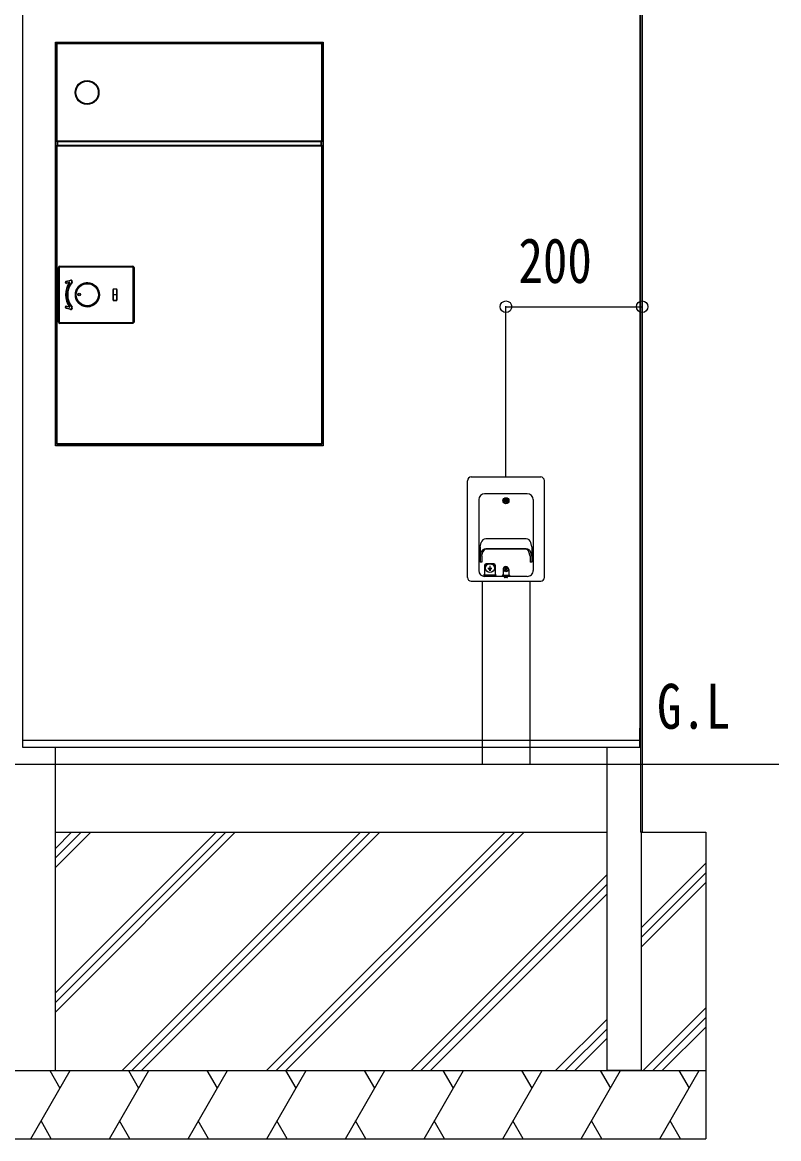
# Model space of a CAD drawing. Units: millimetres, scale not verified. Extents: x -8410 to 8410, y -5940 to 5940.
# Drawn here: x -2773 to -1663, y 482 to 2121 of the extents above; entities that cross this region are included whole.
import ezdxf
from ezdxf.enums import TextEntityAlignment as Align

# ---------------------------------------------------------------- set-up
doc = ezdxf.new("R2010")
doc.units = ezdxf.units.MM
doc.header["$LTSCALE"] = 30
for name, color, linetype in [('0-1_USER1', 3, 'Continuous'), ('0-3_YKK_13', 4, 'Continuous'), ('0-4_YKK_A1', 4, 'Continuous'), ('0-5_YKK_D', 6, 'Continuous')]:
    doc.layers.add(name, color=color, linetype=linetype)
doc.styles.add('ＭＳ ゴシック', font='')
doc.styles.get('ＭＳ ゴシック').set_extended_font_data('MS Gothic')

msp = doc.modelspace()

# ---------------------------------------------------------------- linework, layer by layer
at = {"layer": '0-3_YKK_13'}
for p, q in [((-2772.96, 1063), (-2772.96, 2500)), ((-1866.96, 2500), (-1866.96, 1063)), ((-2724.96, 1499), (-2724.96, 2092)), ((-2724.96, 2092), (-2331.96, 2092)), ((-2723.46, 2089.7), (-2723.46, 2090.5)), ((-2723.46, 2090.5), (-2722.96, 2090.5)), ((-2723.46, 2089.5), (-2723.46, 2089.7)), ((-2722.96, 2089.7), (-2723.46, 2089.7)), ((-2723.46, 2089.5), (-2723.46, 1946.5)), ((-2722.66, 2089.5), (-2723.46, 2089.5)), ((-2722.96, 2090.5), (-2722.66, 2090.5)), ((-2722.96, 2090.5), (-2722.96, 2089.7)), ((-2722.96, 2089.7), (-2722.66, 2089.7)), ((-2722.66, 2090.5), (-2334.26, 2090.5)), ((-2722.66, 2089.7), (-2722.66, 2090.5)), ((-2722.66, 2089.7), (-2722.66, 2089.5)), ((-2722.66, 2089.7), (-2334.26, 2089.7)), ((-2722.66, 2089.5), (-2722.66, 1946.5)), ((-2334.26, 2089.7), (-2334.26, 2090.5)), ((-2333.96, 2090.5), (-2334.26, 2090.5)), ((-2334.26, 2089.7), (-2334.26, 2089.5)), ((-2333.96, 2089.7), (-2334.26, 2089.7)), ((-2333.46, 2089.5), (-2334.26, 2089.5)), ((-2334.26, 2089.5), (-2334.26, 1946.5)), ((-2333.96, 2090.5), (-2333.46, 2090.5)), ((-2333.96, 2089.7), (-2333.96, 2090.5)), ((-2333.46, 2089.7), (-2333.46, 2089.5)), ((-2722.96, 1945.5), (-2723.46, 1945.5)), ((-2723.46, 1939.7), (-2723.46, 1940.5)), ((-2723.46, 1940.5), (-2722.96, 1940.5)), ((-2722.96, 1939.7), (-2723.46, 1939.7)), ((-2723.46, 1939.5), (-2723.46, 1502.5)), ((-2722.66, 1939.5), (-2723.46, 1939.5)), ((-2722.96, 1946.3), (-2722.66, 1946.3)), ((-2722.96, 1946.3), (-2722.96, 1945.5)), ((-2722.96, 1945.5), (-2722.66, 1945.5)), ((-2722.96, 1940.5), (-2722.66, 1940.5)), ((-2722.96, 1940.5), (-2722.96, 1939.7)), ((-2722.96, 1939.7), (-2722.66, 1939.7)), ((-2722.66, 1946.3), (-2722.66, 1945.5)), ((-2334.26, 1946.3), (-2722.66, 1946.3)), ((-2722.66, 1945.5), (-2722.66, 1940.5)), ((-2334.26, 1945.5), (-2722.66, 1945.5)), ((-2722.66, 1940.5), (-2334.26, 1940.5)), ((-2722.66, 1939.7), (-2722.66, 1940.5)), ((-2722.66, 1939.7), (-2722.66, 1939.5)), ((-2722.66, 1939.7), (-2334.26, 1939.7)), ((-2722.66, 1939.5), (-2722.66, 1502.5)), ((-2721.86, 1945.5), (-2721.86, 1940.5)), ((-2721.76, 1940.5), (-2721.76, 1945.5)), ((-2335.16, 1945.5), (-2335.16, 1940.5)), ((-2335.06, 1945.5), (-2335.06, 1940.5)), ((-2334.26, 1946.3), (-2334.26, 1946.5)), ((-2334.26, 1946.3), (-2334.26, 1945.5)), ((-2333.96, 1946.3), (-2334.26, 1946.3)), ((-2334.26, 1945.5), (-2334.26, 1940.5)), ((-2333.96, 1945.5), (-2334.26, 1945.5)), ((-2334.26, 1939.7), (-2334.26, 1940.5)), ((-2333.96, 1940.5), (-2334.26, 1940.5)), ((-2334.26, 1939.7), (-2334.26, 1939.5)), ((-2333.96, 1939.7), (-2334.26, 1939.7)), ((-2333.46, 1939.5), (-2334.26, 1939.5)), ((-2334.26, 1939.5), (-2334.26, 1502.5)), ((-2333.96, 1946.3), (-2333.46, 1946.3)), ((-2333.96, 1945.5), (-2333.96, 1946.3)), ((-2333.46, 1945.5), (-2333.96, 1945.5)), ((-2333.96, 1940.5), (-2333.46, 1940.5)), ((-2333.96, 1939.7), (-2333.96, 1940.5)), ((-2333.46, 1946.3), (-2333.46, 1945.5)), ((-2720.46, 1680.99), (-2720.46, 1761)), ((-2720.23, 1760.78), (-2720.46, 1761)), ((-2720.23, 1760.78), (-2719.24, 1760.78)), ((-2720.23, 1681.21), (-2720.23, 1760.78)), ((-2719.24, 1760.78), (-2719.24, 1681.21)), ((-2718.47, 1763), (-2611.45, 1763)), ((-2718.47, 1763), (-2718.24, 1762.77)), ((-2611.68, 1761.77), (-2718.24, 1761.77)), ((-2611.68, 1762.77), (-2611.45, 1763)), ((-2611.68, 1761.77), (-2611.68, 1762.77)), ((-2610.68, 1681.21), (-2610.68, 1760.78)), ((-2609.46, 1761), (-2609.68, 1760.78)), ((-2609.46, 1761), (-2609.46, 1680.99)), ((-2709.36, 1740.84), (-2702.56, 1742.53)), ((-2709.27, 1740.5), (-2709.36, 1740.84)), ((-2702.48, 1742.19), (-2709.27, 1740.5)), ((-2708.75, 1738.41), (-2708.67, 1738.07)), ((-2708.67, 1738.07), (-2704.7, 1739.06)), ((-2708.67, 1738.07), (-2708.58, 1737.73)), ((-2704.74, 1738.69), (-2708.58, 1737.73)), ((-2704.08, 1738.41), (-2704.38, 1738.61)), ((-2702.48, 1742.19), (-2702.56, 1742.53)), ((-2702.4, 1741.85), (-2702.48, 1742.19)), ((-2700.7, 1739.39), (-2700.97, 1739.61)), ((-2700.42, 1739.17), (-2700.7, 1739.39)), ((-2640.26, 1713.25), (-2640.26, 1728.75)), ((-2639.96, 1728.75), (-2640.26, 1728.75)), ((-2639.96, 1728.75), (-2639.96, 1713.25)), ((-2634.96, 1721), (-2639.96, 1721)), ((-2639.46, 1729.55), (-2635.46, 1729.55)), ((-2639.46, 1729.25), (-2639.46, 1729.55)), ((-2635.46, 1729.25), (-2639.46, 1729.25)), ((-2635.46, 1729.25), (-2635.46, 1729.55)), ((-2634.96, 1713.25), (-2634.96, 1728.75)), ((-2634.66, 1728.75), (-2634.96, 1728.75)), ((-2634.66, 1728.75), (-2634.66, 1713.25)), ((-2639.96, 1713.25), (-2640.26, 1713.25)), ((-2639.46, 1712.75), (-2635.46, 1712.75)), ((-2639.46, 1712.45), (-2639.46, 1712.75)), ((-2635.46, 1712.45), (-2639.46, 1712.45)), ((-2635.46, 1712.45), (-2635.46, 1712.75)), ((-2634.66, 1713.25), (-2634.96, 1713.25)), ((-2709.36, 1701.15), (-2709.27, 1701.49)), ((-2702.56, 1699.46), (-2709.36, 1701.15)), ((-2709.27, 1701.49), (-2702.48, 1699.8)), ((-2708.67, 1703.92), (-2708.75, 1703.58)), ((-2708.58, 1704.26), (-2708.67, 1703.92)), ((-2704.7, 1702.93), (-2708.67, 1703.92)), ((-2708.58, 1704.26), (-2704.74, 1703.3)), ((-2704.08, 1703.58), (-2704.38, 1703.38)), ((-2702.56, 1699.46), (-2702.48, 1699.8)), ((-2702.48, 1699.8), (-2702.4, 1700.14)), ((-2700.7, 1702.6), (-2700.97, 1702.38)), ((-2700.42, 1702.82), (-2700.7, 1702.6)), ((-2720.46, 1680.99), (-2720.23, 1681.21)), ((-2720.23, 1681.21), (-2719.24, 1681.21)), ((-2718.24, 1679.22), (-2718.47, 1679)), ((-2611.45, 1679), (-2718.47, 1679)), ((-2718.24, 1680.22), (-2611.68, 1680.22)), ((-2718.24, 1679.22), (-2718.24, 1680.22)), ((-2611.68, 1679.22), (-2718.24, 1679.22)), ((-2611.68, 1679.22), (-2611.68, 1680.22)), ((-2611.45, 1679), (-2611.68, 1679.22)), ((-2610.68, 1681.21), (-2609.68, 1681.21)), ((-2609.68, 1681.21), (-2609.46, 1680.99)), ((-2722.96, 1501.5), (-2723.46, 1501.5)), ((-2722.96, 1502.3), (-2722.66, 1502.3)), ((-2722.96, 1502.3), (-2722.96, 1501.5)), ((-2722.96, 1501.5), (-2722.66, 1501.5)), ((-2722.66, 1502.3), (-2722.66, 1501.5)), ((-2334.26, 1502.3), (-2722.66, 1502.3)), ((-2334.26, 1501.5), (-2722.66, 1501.5)), ((-2721.86, 1501.5), (-2721.86, 1500.5)), ((-2721.86, 1500.5), (-2712.36, 1500.5)), ((-2711.76, 1500.5), (-2712.36, 1500.5)), ((-2711.86, 1501), (-2711.86, 1501.5)), ((-2711.76, 1501.3), (-2711.86, 1501.3)), ((-2711.76, 1501.3), (-2711.76, 1501.5)), ((-2342.66, 1501.3), (-2711.76, 1501.3)), ((-2342.66, 1501.5), (-2342.66, 1501.3)), ((-2342.66, 1501.3), (-2342.66, 1500.5)), ((-2342.56, 1501.3), (-2342.66, 1501.3)), ((-2342.06, 1500.5), (-2342.66, 1500.5)), ((-2342.56, 1501), (-2342.56, 1501.5)), ((-2335.06, 1500.5), (-2342.06, 1500.5)), ((-2335.06, 1501.5), (-2335.06, 1500.5)), ((-2334.26, 1502.3), (-2334.26, 1502.5)), ((-2334.26, 1502.3), (-2334.26, 1501.5)), ((-2333.96, 1502.3), (-2334.26, 1502.3)), ((-2333.96, 1501.5), (-2334.26, 1501.5)), ((-2333.96, 1502.3), (-2333.46, 1502.3)), ((-2333.96, 1501.5), (-2333.96, 1502.3)), ((-2333.46, 1501.5), (-2333.96, 1501.5)), ((-2333.46, 1502.3), (-2333.46, 1501.5)), ((-2119.96, 1306), (-2119.96, 1448)), ((-2114.46, 1453.5), (-2012.46, 1453.5)), ((-2006.96, 1306), (-2006.96, 1448)), ((-2032.21, 1428.9), (-2094.71, 1428.9)), ((-2103.41, 1420.2), (-2103.41, 1316.2)), ((-2064.52, 1418.34), (-2065.9, 1416.96)), ((-2063.81, 1417.63), (-2065.2, 1416.25)), ((-2064.45, 1420.39), (-2065.16, 1419.69)), ((-2064.52, 1419.05), (-2065.16, 1419.69)), ((-2063.81, 1419.76), (-2064.45, 1420.39)), ((-2061.72, 1421.14), (-2063.1, 1419.76)), ((-2062.47, 1417), (-2063.1, 1417.63)), ((-2061.76, 1417.71), (-2062.47, 1417)), ((-2061.01, 1420.43), (-2062.4, 1419.05)), ((-2061.76, 1417.71), (-2062.4, 1418.34)), ((-2023.51, 1420.2), (-2023.51, 1316.2)), ((-2033.83, 1362.74), (-2093.08, 1362.74)), ((-2101.31, 1350.84), (-2099.92, 1357.23)), ((-2101.31, 1350.84), (-2101.31, 1328.2)), ((-2033.74, 1348.07), (-2093.17, 1348.07)), ((-2034.08, 1347.29), (-2092.84, 1347.29)), ((-2025.6, 1350.84), (-2027, 1357.23)), ((-2025.6, 1350.84), (-2025.6, 1328.2)), ((-2101.31, 1337.04), (-2099.99, 1342.67)), ((-2098.81, 1328.2), (-2101.31, 1328.2)), ((-2098.81, 1337.04), (-2097.22, 1343.82)), ((-2098.81, 1337.04), (-2098.81, 1328.2)), ((-2028.1, 1337.04), (-2029.7, 1343.82)), ((-2028.1, 1337.04), (-2028.1, 1328.2)), ((-2025.6, 1328.2), (-2028.1, 1328.2)), ((-2025.6, 1337.04), (-2026.93, 1342.67)), ((-2094.71, 1324.2), (-2094.71, 1310.7)), ((-2081.21, 1326.2), (-2092.71, 1326.2)), ((-2083.97, 1319.14), (-2089.94, 1319.14)), ((-2084.91, 1317.74), (-2089.01, 1317.74)), ((-2085.84, 1316.34), (-2088.08, 1316.34)), ((-2086.96, 1323.05), (-2086.96, 1319.14)), ((-2079.21, 1324.2), (-2079.21, 1310.7)), ((-2067.71, 1317.7), (-2067.71, 1310.5)), ((-2064.52, 1317.34), (-2066.26, 1315.6)), ((-2063.81, 1316.63), (-2065.55, 1314.89)), ((-2064.45, 1319.39), (-2065.16, 1318.69)), ((-2064.52, 1318.05), (-2065.16, 1318.69)), ((-2064.45, 1316), (-2065.16, 1316.71)), ((-2063.81, 1318.76), (-2064.45, 1319.39)), ((-2061.36, 1320.5), (-2063.1, 1318.76)), ((-2062.47, 1316), (-2063.1, 1316.63)), ((-2061.76, 1318.69), (-2062.47, 1319.39)), ((-2061.76, 1316.71), (-2062.47, 1316)), ((-2060.65, 1319.79), (-2062.4, 1318.05)), ((-2061.76, 1316.71), (-2062.4, 1317.34)), ((-2059.21, 1317.7), (-2059.21, 1310.5)), ((-2114.46, 1300.5), (-2012.46, 1300.5)), ((-2077.71, 1309.2), (-2096.21, 1309.2)), ((-2032.21, 1307.5), (-2094.71, 1307.5)), ((-2057.71, 1309), (-2069.21, 1309)), ((-2065.96, 1307.5), (-2065.96, 1306.95)), ((-2062.21, 1305.7), (-2064.71, 1305.7)), ((-2060.96, 1307.5), (-2060.96, 1306.95))]:
    msp.add_line(p, q, dxfattribs=at)
for points in [[(-2331.96, 2092), (-2331.96, 1499), (-2724.96, 1499)], [(-2333.46, 2089.5), (-2333.46, 1946.5), (-2334.26, 1946.5)], [(-2333.46, 2090.5), (-2333.46, 2089.7), (-2333.96, 2089.7)], [(-2722.66, 1946.3), (-2722.66, 1946.5), (-2723.46, 1946.5)], [(-2723.46, 1945.5), (-2723.46, 1946.3), (-2722.96, 1946.3)], [(-2333.46, 1939.5), (-2333.46, 1502.5), (-2334.26, 1502.5)], [(-2333.46, 1940.5), (-2333.46, 1939.7), (-2333.96, 1939.7)], [(-2718.24, 1761.77), (-2718.24, 1762.77), (-2611.68, 1762.77)], [(-2610.68, 1760.78), (-2609.68, 1760.78), (-2609.68, 1681.21)], [(-2702.4, 1741.85), (-2709.19, 1740.16), (-2709.27, 1740.5)], [(-2708.75, 1738.41), (-2704.78, 1739.4), (-2704.7, 1739.06)], [(-2709.27, 1701.49), (-2709.19, 1701.83), (-2702.4, 1700.14)], [(-2704.7, 1702.93), (-2704.78, 1702.59), (-2708.75, 1703.58)], [(-2722.66, 1502.3), (-2722.66, 1502.5), (-2723.46, 1502.5)], [(-2723.46, 1501.5), (-2723.46, 1502.3), (-2722.96, 1502.3)], [(-2722.66, 1501.5), (-2722.66, 1500.5), (-2721.86, 1500.5)], [(-2342.66, 1500.5), (-2711.76, 1500.5), (-2711.76, 1501.3)], [(-2334.26, 1501.5), (-2334.26, 1500.5), (-2335.06, 1500.5)]]:
    msp.add_lwpolyline(points, dxfattribs=at)
for centre, radius in [((-2678.46, 2018), 17.5), ((-2678.46, 2018), 16.5), ((-2677.96, 1721), 17.65), ((-2677.96, 1721), 17.26), ((-2677.96, 1721), 16.26), ((-2689.95, 1721.45), 2.1), ((-2689.95, 1721.45), 1.75), ((-2689.95, 1721.45), 1.45), ((-2063.46, 1418.7), 4.4), ((-2063.46, 1418.7), 3), ((-2086.96, 1319.7), 6.5), ((-2063.46, 1317.7), 3.5)]:
    msp.add_circle(centre, radius, dxfattribs=at)
for centre, radius, start, end in [((-2708.97, 1739.29), 1.6, 104, 284), ((-2708.97, 1739.29), 1.25, 104, 284), ((-2677.96, 1721), 32.1, 146.54178, 213.45822), ((-2708.97, 1739.29), 0.9, 104, 284), ((-2677.96, 1721), 31.75, 146.31167, 213.68833), ((-2677.96, 1721), 31.4, 146.31167, 213.68833), ((-2677.96, 1721), 29.6, 141.02124, 218.97876), ((-2677.96, 1721), 29.25, 141.02124, 218.97876), ((-2677.96, 1721), 28.9, 141.02124, 218.97876), ((-2704.63, 1738.77), 0.65, 326.31167, 104), ((-2512.67, 1717.99), 193.18, 173.73842, 173.84904), ((-2721.45, 1668.02), 72.63, 76.39911, 76.69317), ((-2704.63, 1738.77), 0.3, 326.31167, 104), ((-2702.06, 1740.5), 2.1, 321.02124, 104), ((-2702.06, 1740.5), 1.75, 321.02124, 104), ((-2702.06, 1740.5), 1.4, 321.02124, 104), ((-2677.96, 1721), 17.5, 261.3012, 252.58496), ((-2677.98, 1721), 17.47, 89.33006, 266.2917), ((-2677.94, 1720.99), 17.3, 89.68338, 265.93838), ((-2678.65, 1726.59), 11.91, 85.77699, 122.36782), ((-2677.97, 1721.15), 17.14, 89.59667, 97.07901), ((-2656.19, 1713.3), 33.07, 130.44826, 130.90575), ((-2677.96, 1721), 17.47, 88.97206, 89.38801), ((-2639.46, 1728.75), 0.8, 90, 180), ((-2639.46, 1728.75), 0.5, 90, 180), ((-2635.46, 1728.75), 0.8, 0, 90), ((-2635.46, 1728.75), 0.5, 0, 90), ((-2679.14, 1715.35), 11.79, 235.95589, 270.16869), ((-2639.46, 1713.25), 0.8, 180, 270), ((-2639.46, 1713.25), 0.5, 180, 270), ((-2635.46, 1713.25), 0.5, 270, 0), ((-2635.46, 1713.25), 0.8, 270, 0), ((-2708.97, 1702.7), 1.6, 76, 256), ((-2708.97, 1702.7), 1.25, 76, 256), ((-2708.97, 1702.7), 0.9, 76, 256), ((-2704.63, 1703.22), 0.65, 256, 33.68833), ((-2721.45, 1773.97), 72.62, 283.30682, 283.6009), ((-2512.67, 1724), 193.18, 186.15096, 186.26158), ((-2704.63, 1703.22), 0.3, 256, 33.68833), ((-2702.06, 1701.5), 2.1, 256, 38.97876), ((-2702.06, 1701.5), 1.75, 256, 38.97876), ((-2702.06, 1701.5), 1.4, 256, 38.97876), ((-2678.21, 1718.95), 15.24, 257.9457, 266.3906), ((-2655.67, 1727.01), 33.07, 224.71601, 225.17349), ((-2677.96, 1721), 17.47, 266.23375, 266.6497), ((-2712.36, 1501), 0.5, 270, 0), ((-2342.06, 1501), 0.5, 180, 270), ((-2114.46, 1448), 5.5, 90, 180), ((-2012.46, 1448), 5.5, 0, 90), ((-2094.71, 1420.2), 8.7, 90, 180), ((-2032.21, 1420.2), 8.7, 0, 90), ((-2064.87, 1418.7), 0.5, 315.00005, 45.00003), ((-2063.46, 1420.11), 0.5, 224.99997, 315.00003), ((-2063.46, 1417.28), 0.5, 45.00003, 135), ((-2062.04, 1418.7), 0.5, 135, 224.99997), ((-2093.08, 1355.74), 7, 90, 167.69141), ((-2033.83, 1355.74), 7, 12.30864, 90), ((-2093.17, 1341.07), 7, 90, 166.75116), ((-2092.84, 1342.79), 4.5, 90, 166.73304), ((-2034.08, 1342.79), 4.5, 13.26704, 90), ((-2033.74, 1341.07), 7, 13.24892, 90), ((-2094.71, 1316.2), 8.7, 180, 270), ((-2092.71, 1324.2), 2, 90, 180), ((-2081.21, 1324.2), 2, 0.00003, 90), ((-2063.46, 1317.7), 4.25, 0.00003, 180), ((-2064.87, 1317.7), 0.5, 315.00005, 45.00003), ((-2063.46, 1319.11), 0.5, 224.99997, 315.00003), ((-2063.46, 1316.28), 0.5, 45.00003, 135), ((-2062.04, 1317.7), 0.5, 135, 224.99997), ((-2032.21, 1316.2), 8.7, 270, 0.00002), ((-2114.46, 1306), 5.5, 180, 270), ((-2096.21, 1310.7), 1.5, 270, 0.00002), ((-2077.71, 1310.7), 1.5, 180, 270), ((-2069.21, 1310.5), 1.5, 270, 0.00002), ((-2064.71, 1306.95), 1.25, 180, 270), ((-2062.21, 1306.95), 1.25, 270, 0.00002), ((-2057.71, 1310.5), 1.5, 180, 270), ((-2012.46, 1306), 5.5, 270, 0)]:
    msp.add_arc(centre, radius, start, end, dxfattribs=at)
for centre, major_axis, ratio, start_param, end_param in [((-2718.45, 1760.99), (1.43, -1.43), 0.992433, 2.3599926, 3.9231927), ((-2718.23, 1760.77), (1.41, -1.41), 0.999971, 2.3599926, 3.9231927), ((-2718.23, 1760.77), (0.713, -0.713), 0.992433, 2.3599926, 3.9231927), ((-2611.68, 1760.77), (1.41, 1.41), 0.999971, 5.5015852, 7.0647854), ((-2611.68, 1760.77), (-0.713, -0.713), 0.992433, 2.3599926, 3.9231927), ((-2611.47, 1760.99), (-1.43, -1.43), 0.992433, 2.3599926, 3.9231927), ((-2718.45, 1681), (1.43, 1.43), 0.992433, 2.3599926, 3.9231927), ((-2718.23, 1681.22), (1.41, 1.41), 0.999971, 2.3599926, 3.9231927), ((-2718.23, 1681.22), (0.713, 0.713), 0.992433, 2.3599926, 3.9231927), ((-2611.68, 1681.22), (-0.713, 0.713), 0.992433, 2.3599926, 3.9231927), ((-2611.68, 1681.22), (1.41, -1.41), 0.999971, 5.5015852, 7.0647854), ((-2611.47, 1681), (-1.43, 1.43), 0.992433, 2.3599926, 3.9231927)]:
    msp.add_ellipse(centre, major_axis=major_axis, ratio=ratio, start_param=start_param, end_param=end_param, dxfattribs=at)
at = {"layer": '0-4_YKK_A1'}
for p, q in [((-1865.96, 2500), (-1865.96, 932)), ((-1863.46, 2500), (-1863.46, 932)), ((-2098.46, 1300.5), (-2098.46, 1032)), ((-2028.46, 1300.5), (-2028.46, 1032)), ((-2772.96, 1057), (-2772.96, 1084.5)), ((-1866.96, 1057), (-1866.96, 1084.5)), ((-2773.02, 1067), (-1866.96, 1067)), ((-2773.02, 1057), (-1866.96, 1057)), ((-2724.96, 582), (-2724.96, 1057)), ((-1914.96, 582), (-1914.96, 1057)), ((-2869.96, 1032), (-1663.04, 1032)), ((-2098.46, 1032), (-2028.46, 1032)), ((-2724.96, 908.26), (-2701.22, 932)), ((-2724.96, 696.13), (-2489.09, 932)), ((-2724.96, 894.12), (-2687.08, 932)), ((-2724.96, 681.99), (-2474.95, 932)), ((-2724.96, 879.98), (-2672.94, 932)), ((-2724.96, 667.84), (-2460.81, 932)), ((-2626.96, 582), (-2276.96, 932)), ((-2612.82, 582), (-2262.82, 932)), ((-2598.67, 582), (-2248.67, 932)), ((-2414.83, 582), (-2064.83, 932)), ((-2400.68, 582), (-2050.68, 932)), ((-2386.54, 582), (-2036.54, 932)), ((-1863.46, 932), (-1865.96, 932)), ((-1864.96, 932), (-1864.96, 582)), ((-1864.96, 932), (-1769.96, 932)), ((-1769.96, 932), (-1769.96, 482)), ((-1864.96, 791.33), (-1769.96, 886.33)), ((-2202.69, 582), (-1914.96, 869.73)), ((-1864.96, 777.19), (-1769.96, 872.19)), ((-2188.55, 582), (-1914.96, 855.59)), ((-1864.96, 763.04), (-1769.96, 858.04)), ((-2174.41, 582), (-1914.96, 841.45)), ((-1862.16, 582), (-1769.96, 674.2)), ((-1990.56, 582), (-1914.96, 657.6)), ((-1848.02, 582), (-1769.96, 660.05)), ((-1976.42, 582), (-1914.96, 643.46)), ((-1833.87, 582), (-1769.96, 645.91)), ((-1962.28, 582), (-1914.96, 629.32)), ((-2869.96, 582), (-1769.96, 582)), ((-2774.96, 582), (-2724.96, 582)), ((-2761.06, 482), (-2703.32, 582)), ((-2733.32, 582), (-2718.32, 556.01)), ((-2645.59, 482), (-2587.85, 582)), ((-2617.85, 582), (-2602.85, 556.01)), ((-2530.12, 482), (-2472.38, 582)), ((-2502.38, 582), (-2487.38, 556.01)), ((-2414.65, 482), (-2356.91, 582)), ((-2386.91, 582), (-2371.91, 556.01)), ((-2299.18, 482), (-2241.44, 582)), ((-2271.44, 582), (-2256.44, 556.01)), ((-2183.71, 482), (-2125.97, 582)), ((-2155.97, 582), (-2140.97, 556.01)), ((-2068.24, 482), (-2010.5, 582)), ((-2040.5, 582), (-2025.5, 556.01)), ((-1952.77, 482), (-1895.03, 582)), ((-1925.03, 582), (-1910.03, 556.01)), ((-1864.96, 582), (-1914.96, 582)), ((-1837.3, 482), (-1779.56, 582)), ((-1809.56, 582), (-1794.56, 556.01)), ((-2731.06, 482), (-2746.06, 507.98)), ((-2615.59, 482), (-2630.59, 507.98)), ((-2500.12, 482), (-2515.12, 507.98)), ((-2384.65, 482), (-2399.65, 507.98)), ((-2269.18, 482), (-2284.18, 507.98)), ((-2153.71, 482), (-2168.71, 507.98)), ((-2038.24, 482), (-2053.24, 507.98)), ((-1922.77, 482), (-1937.77, 507.98)), ((-1807.3, 482), (-1822.3, 507.98)), ((-2869.96, 482), (-1769.96, 482))]:
    msp.add_line(p, q, dxfattribs=at)
msp.add_lwpolyline([(-2724.96, 932), (-2319.96, 932), (-1914.96, 932)], dxfattribs=at)
at = {"layer": '0-5_YKK_D'}
for p, q in [((-2063.46, 1454.5), (-2063.46, 1704.5)), ((-2063.46, 1703.5), (-1863.46, 1703.5))]:
    msp.add_line(p, q, dxfattribs=at)
for centre in [(-2063.46, 1703.5), (-1863.46, 1703.5)]:
    msp.add_circle(centre, 8.5, dxfattribs=at)

# ---------------------------------------------------------------- texts
at = {"layer": '0-1_USER1', "style": 'ＭＳ ゴシック', "width": 0.8}
msp.add_text('G.L', height=65.98, dxfattribs=at).set_placement((-1841.61, 1064.04), align=Align.BOTTOM_LEFT)
at = {"layer": '0-5_YKK_D', "style": 'ＭＳ ゴシック', "width": 0.8}
msp.add_text('200', height=65.98, dxfattribs=at).set_placement((-2045.06, 1718.5), align=Align.BOTTOM_LEFT)

doc.saveas('drawing.dxf')
